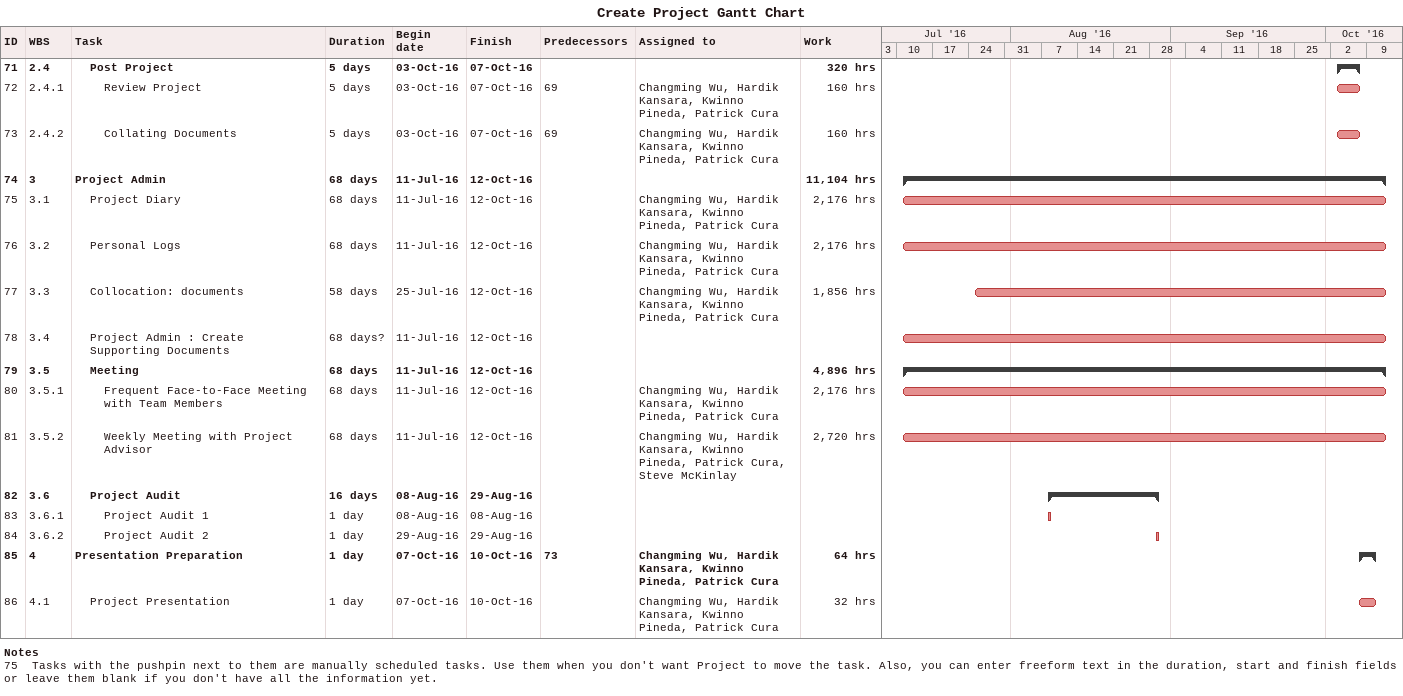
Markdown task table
Create Project Gantt Chart

| ID | WBS | Task | Duration | Start | Finish | Predecessors | Resources | Work (h) |
|---|---|---|---|---|---|---|---|---|
| 71 | 2.4 | **Post Project** | 5d | 2016-10-03 | 2016-10-07 |  |  | 320 |
| 72 | 2.4.1 | Review Project | 5d | 2016-10-03 | 2016-10-07 | 69 | Changming Wu, Hardik Kansara, Kwinno Pineda, Patrick Cura | 160 |
| 73 | 2.4.2 | Collating Documents | 5d | 2016-10-03 | 2016-10-07 | 69 | Changming Wu, Hardik Kansara, Kwinno Pineda, Patrick Cura | 160 |
| 74 | 3 | **Project Admin** | 68d | 2016-07-11 | 2016-10-12 |  |  | 11104 |
| 75 | 3.1 | Project Diary | 68d | 2016-07-11 | 2016-10-12 |  | Changming Wu, Hardik Kansara, Kwinno Pineda, Patrick Cura | 2176 |
| 76 | 3.2 | Personal Logs | 68d | 2016-07-11 | 2016-10-12 |  | Changming Wu, Hardik Kansara, Kwinno Pineda, Patrick Cura | 2176 |
| 77 | 3.3 | Collocation: documents | 58d | 2016-07-25 | 2016-10-12 |  | Changming Wu, Hardik Kansara, Kwinno Pineda, Patrick Cura | 1856 |
| 78 | 3.4 | Project Admin : Create Supporting Documents | 68d? | 2016-07-11 | 2016-10-12 |  |  |  |
| 79 | 3.5 | **Meeting** | 68d | 2016-07-11 | 2016-10-12 |  |  | 4896 |
| 80 | 3.5.1 | Frequent Face-to-Face Meeting with Team Members | 68d | 2016-07-11 | 2016-10-12 |  | Changming Wu, Hardik Kansara, Kwinno Pineda, Patrick Cura | 2176 |
| 81 | 3.5.2 | Weekly Meeting with Project Advisor | 68d | 2016-07-11 | 2016-10-12 |  | Changming Wu, Hardik Kansara, Kwinno Pineda, Patrick Cura, Steve McKinlay | 2720 |
| 82 | 3.6 | **Project Audit** | 16d | 2016-08-08 | 2016-08-29 |  |  |  |
| 83 | 3.6.1 | Project Audit 1 | 1d | 2016-08-08 | 2016-08-08 |  |  |  |
| 84 | 3.6.2 | Project Audit 2 | 1d | 2016-08-29 | 2016-08-29 |  |  |  |
| 85 | 4 | **Presentation Preparation** | 1d | 2016-10-07 | 2016-10-10 | 73 | Changming Wu, Hardik Kansara, Kwinno Pineda, Patrick Cura | 64 |
| 86 | 4.1 | Project Presentation | 1d | 2016-10-07 | 2016-10-10 |  | Changming Wu, Hardik Kansara, Kwinno Pineda, Patrick Cura | 32 |

Notes
- 75: Tasks with the pushpin next to them are manually scheduled tasks. Use them when you don't want Project to move the task. Also, you can enter freeform text in the duration, start and finish fields or leave them blank if you don't have all the information yet.
